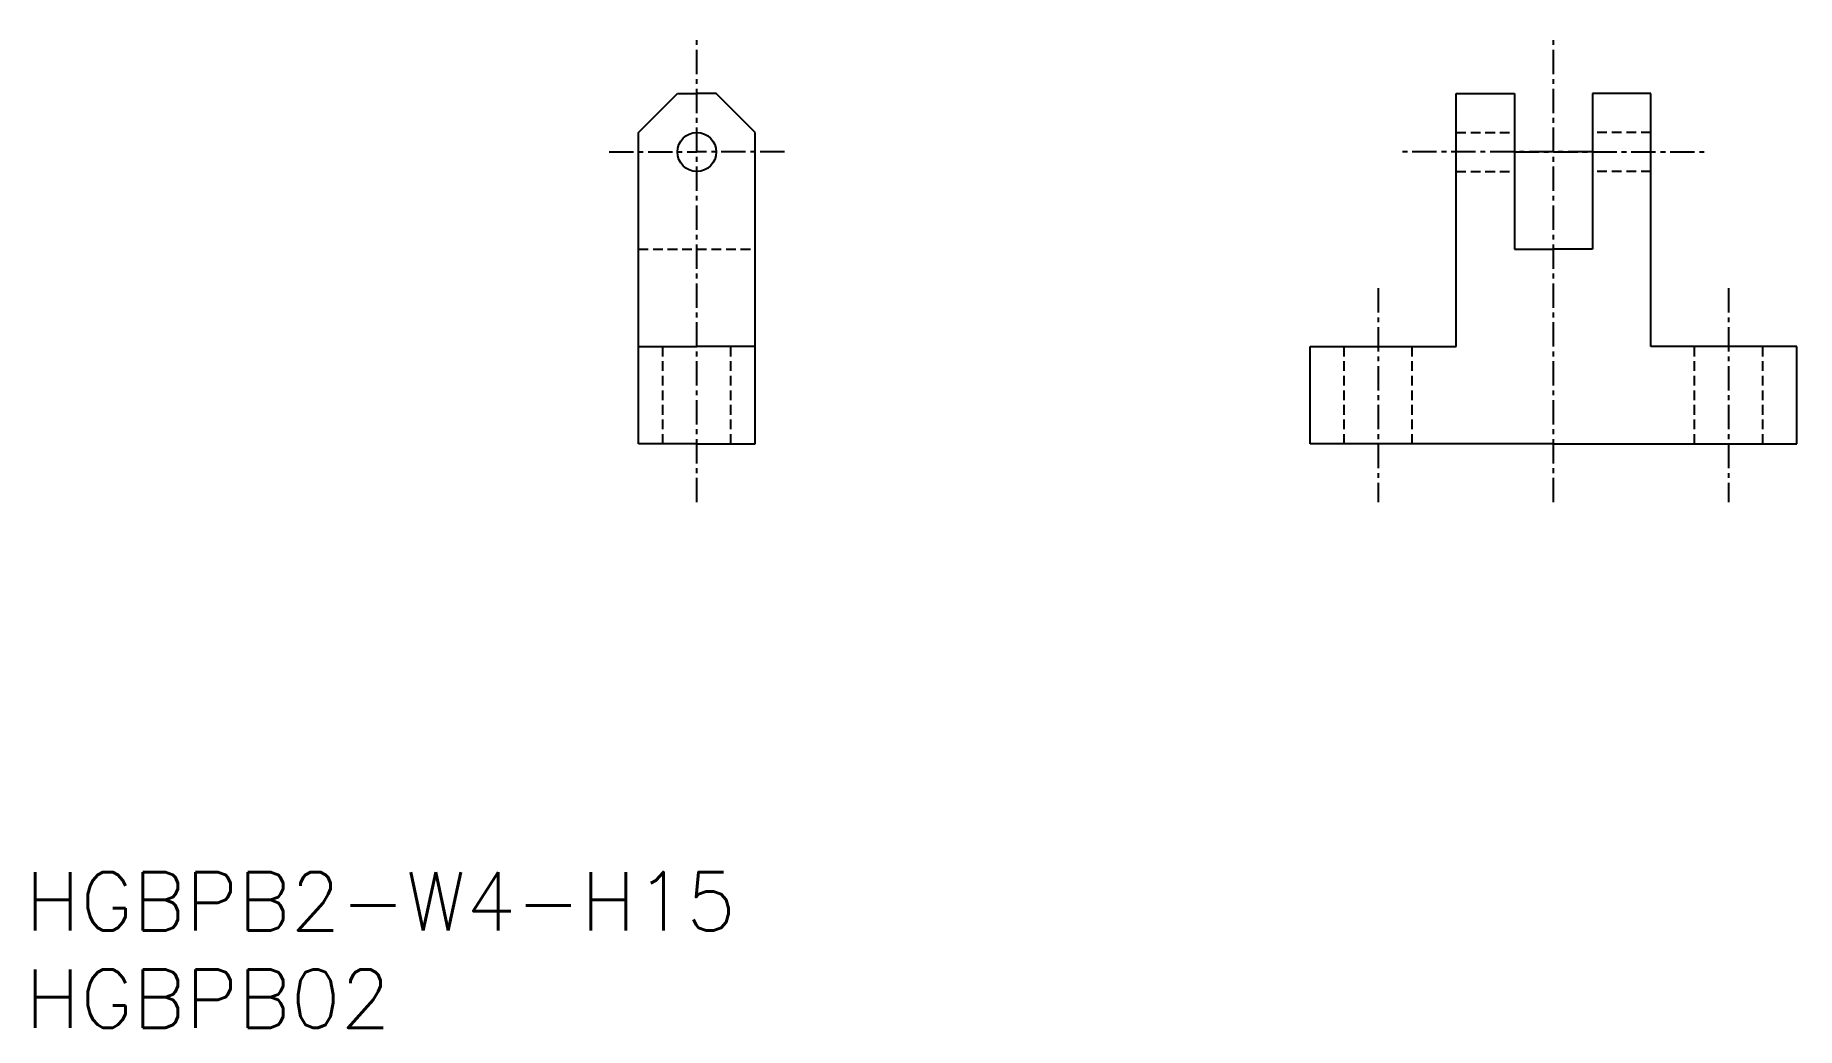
# Model space of a CAD drawing. Extents: x 0.5 to 91, y 0 to 51.
import ezdxf

# ---------------------------------------------------------------- set-up
doc = ezdxf.new("R2010")
doc.units = 0
doc.linetypes.add('CENTER', pattern=[2, 1.25, -0.25, 0.25, -0.25])
doc.linetypes.add('DASHED', pattern=[0.75, 0.5, -0.25])
doc.layers.get('0').update_dxf_attribs({"linetype": 'CONTINUOUS'})
doc.layers.add('CENTER', color=1, linetype='CENTER')
doc.styles.get("Standard").update_dxf_attribs({"font": 'txt.shx'})

# ---------------------------------------------------------------- blocks, each defined once
blk = doc.blocks.new('*U13')
at = {"color": 7, "linetype": 'CONTINUOUS'}
blk.add_text('HGBPB02', height=3, dxfattribs=at).set_placement((0, 0))
blk = doc.blocks.new('*U14')
at = {"color": 7, "linetype": 'CONTINUOUS'}
blk.add_text('HGBPB2-W4-H15', height=3, dxfattribs=at).set_placement((0, 5))

msp = doc.modelspace()

# ---------------------------------------------------------------- linework, layer by layer
for p, q in [((31.5, 46), (33.5, 48)), ((33.5, 48), (34.5, 48)), ((35.5, 48), (34.5, 48)), ((37.5, 46), (35.5, 48)), ((73.5, 35), (73.5, 48)), ((73.5, 48), (76.5, 48)), ((76.5, 48), (76.5, 40)), ((80.5, 48), (80.5, 40)), ((83.5, 48), (80.5, 48)), ((83.5, 35), (83.5, 48)), ((31.5, 30), (31.5, 46)), ((37.5, 30), (37.5, 46)), ((76.5, 40), (78.5, 40)), ((80.5, 40), (78.5, 40)), ((31.5, 35), (34.5, 35)), ((37.5, 35), (34.5, 35)), ((66, 35), (73.5, 35)), ((66, 30), (66, 35)), ((91, 35), (83.5, 35)), ((91, 30), (91, 35)), ((34.5, 30), (31.5, 30)), ((34.5, 30), (37.5, 30)), ((78.5, 30), (66, 30)), ((78.5, 30), (91, 30))]:
    msp.add_line(p, q)
at = {"color": 3, "linetype": 'DASHED'}
for p, q in [((73.5, 46), (76.5, 46)), ((83.5, 46), (80.5, 46)), ((73.5, 44), (76.5, 44)), ((83.5, 44), (80.5, 44)), ((31.5, 40), (37.5, 40)), ((32.75, 30), (32.75, 35)), ((36.25, 30), (36.25, 35)), ((67.75, 30), (67.75, 35)), ((71.25, 30), (71.25, 35)), ((85.75, 30), (85.75, 35)), ((89.25, 30), (89.25, 35))]:
    msp.add_line(p, q, dxfattribs=at)
msp.add_circle((34.5, 45), 1)
at = {"layer": 'CENTER', "color": 1, "linetype": 'CENTER'}
for p, q in [((34.5, 27), (34.5, 51)), ((78.5, 27), (78.5, 51)), ((30, 45), (34.5, 45)), ((39, 45), (34.5, 45)), ((80.5, 45), (70.5, 45)), ((76.5, 45), (86.5, 45)), ((69.5, 38), (69.5, 27)), ((87.5, 38), (87.5, 27))]:
    msp.add_line(p, q, dxfattribs=at)

# ---------------------------------------------------------------- block references
at = {"color": 7, "linetype": 'CONTINUOUS'}
for name in ['*U14', '*U13']:
    msp.add_blockref(name, (0, 0), dxfattribs=at)

doc.saveas('drawing.dxf')
